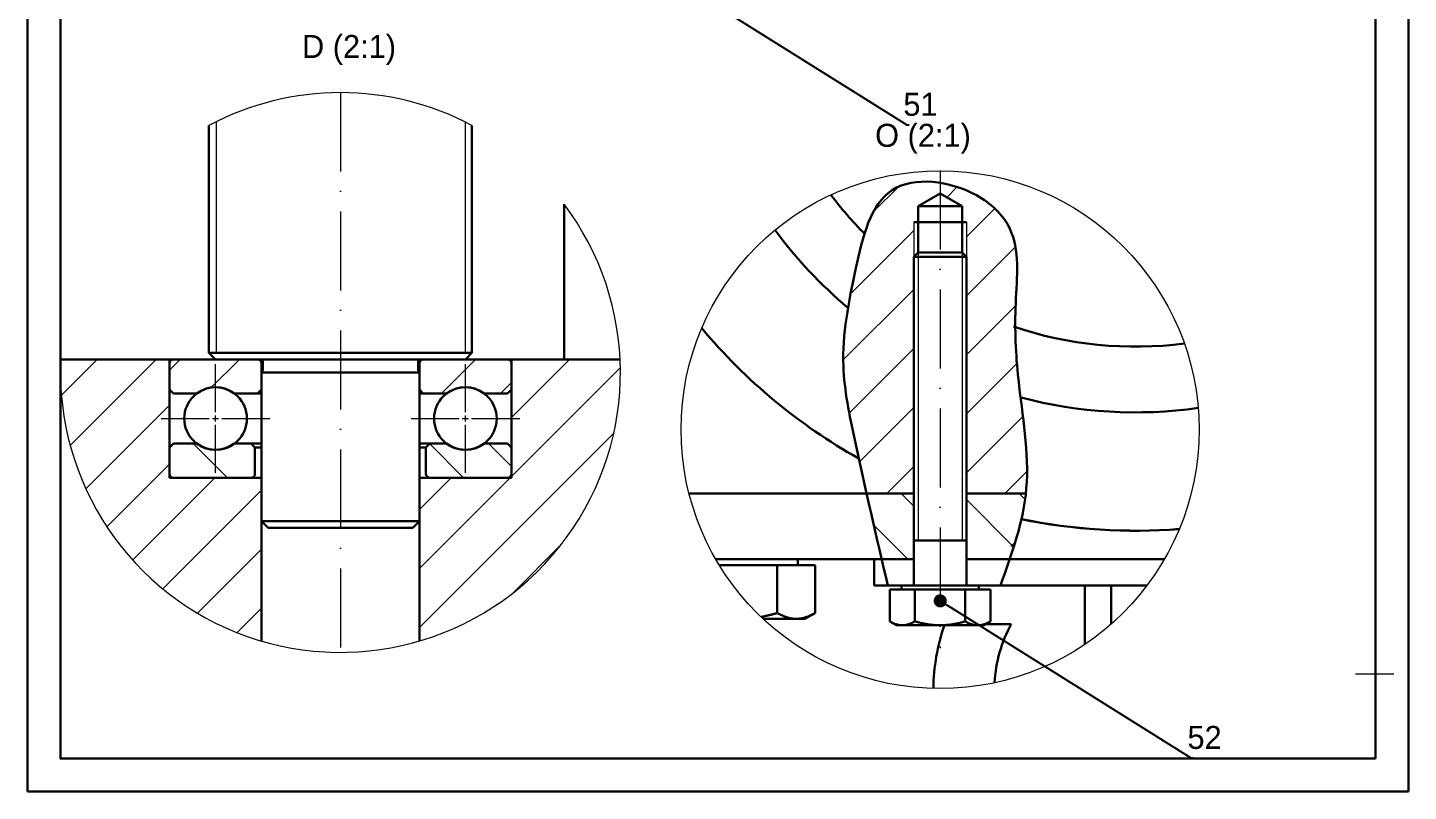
# Model space of a CAD drawing. Header units: millimetres. Extents: x 587 to 10361, y -8386 to 1488.
# Drawn here: x 4788 to 4998, y 306.8 to 423 of the extents above; entities that cross this region are included whole.
import ezdxf
from ezdxf import colors
from ezdxf.entities.mleader import LeaderData, LeaderLine
from ezdxf.math import Vec2, Vec3

# ---------------------------------------------------------------- set-up
doc = ezdxf.new("R2010")
doc.units = ezdxf.units.MM
doc.linetypes.add('ACAD_ISO10W100', pattern=[18, 12, -3, 0, -3])
for name, color, linetype, lineweight in [('Cienka', 30, 'Continuous', 0), ('Gruba', 7, 'Continuous', 30), ('Kreskowanie', 10, 'Continuous', 0), ('Przekrój', 50, 'Continuous', 15), ('Symetria', 210, 'ACAD_ISO10W100', 0), ('Widoczne (ISO)', 7, 'Continuous', 30), ('Wymiar', 3, 'Continuous', 20)]:
    doc.layers.add(name, color=color, linetype=linetype, lineweight=lineweight)
pattern_1 = [(45, (-4194.6175, -789.878), (-4.490128, 4.490128), [])]
pattern_2 = [(45, (-5997.423, 151.6016), (-4.490128, 4.490128), [])]

# ---------------------------------------------------------------- blocks, each defined once
blk = doc.blocks.new('*U176')
at = {"layer": 'Symetria', "color": 0, "transparency": 16777216}
for p, q in [((0, 0.9524), (0, 8.262)), ((-8.262, 0), (-0.9524, 0)), ((0.9524, 0), (8.262, 0)), ((0, -8.262), (0, -0.9524))]:
    blk.add_line(p, q, dxfattribs=at)
at = {"layer": 'Symetria', "color": 0, "linetype": 'Continuous', "transparency": 16777216}
for p, q in [((-0.4762, 0), (0.4762, 0)), ((0, -0.4762), (0, 0.4762))]:
    blk.add_line(p, q, dxfattribs=at)
blk = doc.blocks.new('*U177')
at = {"layer": 'Symetria', "color": 0, "transparency": 16777216}
for p, q in [((0, 0.9524), (0, 8.262)), ((-8.262, 0), (-0.9524, 0)), ((0.9524, 0), (8.262, 0)), ((0, -8.262), (0, -0.9524))]:
    blk.add_line(p, q, dxfattribs=at)
at = {"layer": 'Symetria', "color": 0, "linetype": 'Continuous', "transparency": 16777216}
for p, q in [((-0.4762, 0), (0.4762, 0)), ((0, -0.4762), (0, 0.4762))]:
    blk.add_line(p, q, dxfattribs=at)
blk = doc.blocks.new('_Dot')
at = {"color": 0, "linetype": 'ByBlock', "lineweight": -2}
blk.add_line((-0.5, 0), (-1, 0), dxfattribs=at)
at = {"color": 0, "linetype": 'ByBlock', "const_width": 0.5}
blk.add_lwpolyline([(-0.25, 0, 1), (0.25, 0, 1)], format="xyb", close=True, dxfattribs=at)
blk = doc.blocks.new('*U179')
at = {"layer": 'Symetria', "color": 0, "transparency": 16777216}
blk.add_line((0, 37.53), (0, -35.15), dxfattribs=at)

msp = doc.modelspace()

# ---------------------------------------------------------------- hatches: boundary and pattern name
at = {"layer": 'Kreskowanie'}
h = msp.add_hatch(dxfattribs=at)
h.set_pattern_fill('ANSI31', color=256, scale=2)
h.set_pattern_definition([(45, (-9524.959, -621.1254), (-4.490128, 4.490128), [])])
edge = h.paths.add_edge_path()
edge.add_line((4922.795, 388.141), (4922.795, 393.422))
edge.add_line((4922.795, 393.422), (4923.442, 393.422))
edge.add_line((4923.442, 393.422), (4923.442, 395.838))
edge.add_line((4923.442, 395.838), (4926.795, 397.774))
edge.add_line((4926.795, 397.774), (4930.149, 395.838))
edge.add_line((4930.149, 395.838), (4930.149, 393.422))
edge.add_line((4930.149, 393.422), (4930.795, 393.422))
edge.add_line((4930.795, 393.422), (4930.795, 388.141))
edge.add_line((4930.795, 388.141), (4930.795, 352.141))
edge.add_line((4930.795, 352.141), (4939.703, 352.141))
edge.add_spline(control_points=[(4935.982, 338.141), (4937.73, 343.011), (4941.389, 353.201), (4938.532, 367.941), (4937.966, 380.843), (4939.275, 391.812), (4931.291, 399.363), (4917.288, 401.134), (4913.684, 385.232), (4911.192, 372.851), (4913.58, 361.28), (4915.005, 354.847), (4915.616, 352.141)], knot_values=[3.6052037, 3.6052037, 3.6052037, 3.6052037, 7.4221687, 11.5919807, 14.4865787, 17.360027, 19.1201438, 22.3238248, 25.6028924, 29.360828, 32.196975, 34.2751177, 34.2751177, 34.2751177, 34.2751177], degree=3, periodic=0)
edge.add_line((4915.616, 352.141), (4922.795, 352.141))
edge.add_line((4922.795, 352.141), (4922.795, 388.141))
h = msp.add_hatch(dxfattribs=at)
h.set_pattern_fill('ANSI31', color=256, scale=2)
h.set_pattern_definition(pattern_1)
h.paths.add_polyline_path([(4809.6, 372.548), (4793.067, 372.548, 0.0117473), (4793.02, 370.548, 0.3328068), (4823.6, 329.693), (4823.6, 354.548), (4822, 354.548), (4809.6, 354.548)])
h = msp.add_hatch(dxfattribs=at)
h.set_pattern_fill('ANSI31', color=256, scale=0.2)
h.set_pattern_definition([(45, (-263.17486, 151.60156), (-0.44901281, 0.44901281), [])])
h.paths.add_polyline_path([(4823.6, 371.948, 0.4142418), (4823, 372.548), (4816.6, 372.548), (4810.2, 372.548, 0.4142136), (4809.6, 371.948), (4809.6, 367.957), (4810.2, 367.357), (4813.743, 367.357, -0.3333333), (4819.458, 367.357), (4823, 367.357), (4823.6, 367.957)], flags=17)
h.paths.add_polyline_path([(4823.6, 371.948, 0.4142418), (4823, 372.548), (4816.6, 372.548), (4810.2, 372.548, 0.4142136), (4809.6, 371.948), (4809.6, 367.957), (4810.2, 367.357), (4813.743, 367.357, -0.3333333), (4819.458, 367.357), (4823, 367.357), (4823.6, 367.957), (4823.6, 370.548)], flags=17)
h = msp.add_hatch(dxfattribs=at)
h.set_pattern_fill('ANSI31', color=256, scale=2)
h.set_pattern_definition(pattern_2)
h.paths.add_polyline_path([(4810.2, 372.548, 0.4141853), (4809.6, 371.948), (4809.6, 367.957), (4810.2, 367.357), (4813.743, 367.357, -0.3333333), (4819.458, 367.357), (4823, 367.357), (4823.6, 367.957), (4823.6, 371.948, 0.4142418), (4823, 372.548)])
h = msp.add_hatch(dxfattribs=at)
h.set_pattern_fill('ANSI31', color=256, scale=2)
h.set_pattern_definition(pattern_1)
h.paths.add_polyline_path([(4878.181, 370.548, 0.0117473), (4878.134, 372.548), (4861.6, 372.548), (4861.6, 359.138), (4861.6, 359.138), (4861.6, 355.148, -0.4141945), (4861, 354.548), (4849.2, 354.548), (4847.6, 354.548), (4847.6, 347.916), (4847.6, 329.693, 0.3328068)])
h = msp.add_hatch(dxfattribs=at)
h.set_pattern_fill('ANSI31', color=256, scale=2)
h.set_pattern_definition(pattern_2)
h.paths.add_polyline_path([(4847.6, 371.948), (4847.6, 367.957), (4848.2, 367.357), (4851.743, 367.357, -0.3333333), (4857.458, 367.357), (4861, 367.357), (4861.6, 367.957), (4861.6, 371.948, 0.4141691), (4861, 372.548), (4848.2, 372.548, 0.4142136)])
h = msp.add_hatch(dxfattribs=at)
h.set_pattern_fill('ANSI31', color=256, scale=2, angle=90)
h.set_pattern_definition([(135, (-5997.423, 151.6016), (-4.490128, -4.490128), [])])
h.paths.add_polyline_path([(4851.743, 359.738), (4849.2, 359.738), (4848.6, 359.138), (4848.6, 355.148, 0.4142136), (4849.2, 354.548), (4861, 354.548, 0.4142983), (4861.6, 355.148), (4861.6, 359.138), (4861, 359.738), (4857.458, 359.738, -0.3333333)])
h.paths.add_polyline_path([(4822.6, 359.138), (4822, 359.738), (4819.458, 359.738, -0.3333333), (4813.743, 359.738), (4810.2, 359.738), (4809.6, 359.138), (4809.6, 355.148, 0.4142136), (4810.2, 354.548), (4822, 354.548, 0.4142136), (4822.6, 355.148)])
h = msp.add_hatch(dxfattribs=at)
h.set_pattern_fill('ANSI31', color=256, scale=2, angle=90)
h.set_pattern_definition([(135, (-9524.959, -621.1254), (-4.490128, -4.490128), [])])
edge = h.paths.add_edge_path()
edge.add_line((4922.795, 352.141), (4915.603, 352.141))
edge.add_spline(control_points=[(4915.603, 352.141), (4916.356, 348.803), (4917.129, 345.471), (4917.909, 342.141)], knot_values=[2.0557405, 2.0557405, 2.0557405, 2.0557405, 7.1886732, 7.1886732, 7.1886732, 7.1886732], degree=3, periodic=0)
edge.add_line((4917.909, 342.141), (4922.795, 342.141))
edge.add_line((4922.795, 342.141), (4922.795, 352.141))
edge = h.paths.add_edge_path()
edge.add_spline(control_points=[(4937.363, 342.141), (4938.462, 345.448), (4939.409, 348.769), (4939.828, 352.141)], knot_values=[64.6803247, 64.6803247, 64.6803247, 64.6803247, 69.8451416, 69.8451416, 69.8451416, 69.8451416], degree=3, periodic=0)
edge.add_line((4939.828, 352.141), (4930.795, 352.141))
edge.add_line((4930.795, 352.141), (4930.795, 342.141))
edge.add_line((4930.795, 342.141), (4937.363, 342.141))

# ---------------------------------------------------------------- linework, layer by layer
at = {"layer": 'Cienka'}
for p, q in [((4816.758, 373.548), (4816.758, 408.732)), ((4854.6, 373.548), (4854.6, 408.654)), ((4922.795, 393.422), (4922.795, 388.141)), ((4930.795, 393.422), (4930.795, 388.141)), ((4923.442, 388.788), (4923.442, 344.998)), ((4930.149, 388.788), (4930.149, 344.998))]:
    msp.add_line(p, q, dxfattribs=at)
at = {"layer": 'Gruba'}
for p, q in [((4788.02, 306.819), (4788.02, 603.819)), ((4998.02, 603.819), (4998.02, 306.819)), ((4815.6, 408.139), (4815.6, 373.548)), ((4855.6, 408.139), (4855.6, 373.548)), ((4923.442, 395.838), (4926.795, 397.774)), ((4930.149, 395.838), (4926.795, 397.774)), ((4869.6, 396.181), (4869.6, 372.548)), ((4923.442, 395.838), (4923.442, 388.788)), ((4923.442, 395.838), (4930.149, 395.838)), ((4930.149, 388.788), (4930.149, 395.838)), ((4922.795, 393.422), (4923.442, 393.422)), ((4923.442, 393.422), (4930.149, 393.422)), ((4930.149, 393.422), (4930.795, 393.422)), ((4922.795, 388.141), (4923.442, 388.788)), ((4923.442, 388.788), (4930.149, 388.788)), ((4930.149, 388.788), (4930.795, 388.141)), ((4922.795, 388.141), (4922.795, 339.342)), ((4922.795, 388.141), (4930.795, 388.141)), ((4930.795, 339.342), (4930.795, 388.141)), ((4809.6, 372.548), (4793.067, 372.548)), ((4809.6, 354.548), (4809.6, 372.548)), ((4809.6, 372.548), (4810.2, 372.548)), ((4809.6, 371.948), (4809.6, 367.957)), ((4809.6, 371.948), (4809.6, 367.957)), ((4823, 372.548), (4810.2, 372.548)), ((4823, 372.548), (4810.2, 372.548)), ((4815.6, 373.548), (4855.6, 373.548)), ((4816.6, 372.548), (4815.6, 373.548)), ((4854.6, 372.548), (4816.6, 372.548)), ((4823, 372.548), (4848.2, 372.548)), ((4823.6, 367.957), (4823.6, 371.948)), ((4823.6, 367.957), (4823.6, 371.948)), ((4823.8, 372.148), (4823.8, 371.001)), ((4847.4, 372.148), (4847.4, 371.001)), ((4847.6, 371.948), (4847.6, 367.957)), ((4848.2, 372.548), (4861, 372.548)), ((4854.6, 372.548), (4855.6, 373.548)), ((4861, 372.548), (4854.6, 372.548)), ((4861, 372.548), (4861.6, 372.548)), ((4878.134, 372.548), (4861.6, 372.548)), ((4861.6, 372.548), (4861.6, 354.548)), ((4861.6, 354.548), (4861.6, 372.548)), ((4861.6, 372.548), (4878.134, 372.548)), ((4861.6, 367.957), (4861.6, 371.948)), ((4861.6, 367.957), (4861.6, 371.948)), ((4823.747, 370.801), (4823.6, 370.548)), ((4823.6, 370.548), (4847.6, 370.548)), ((4823.6, 370.548), (4823.6, 347.916)), ((4847.454, 370.801), (4847.6, 370.548)), ((4847.6, 370.548), (4847.6, 347.916)), ((4809.6, 367.957), (4810.2, 367.357)), ((4823, 367.357), (4823.6, 367.957)), ((4847.6, 367.957), (4848.2, 367.357)), ((4861, 367.357), (4861.6, 367.957)), ((4810.2, 367.357), (4813.743, 367.357)), ((4819.458, 367.357), (4823, 367.357)), ((4823, 367.357), (4823.6, 367.357)), ((4847.6, 367.357), (4848.2, 367.357)), ((4848.2, 367.357), (4851.743, 367.357)), ((4857.458, 367.357), (4861, 367.357)), ((4810.2, 359.738), (4809.6, 359.138)), ((4809.6, 359.138), (4809.6, 355.148)), ((4809.6, 359.138), (4809.6, 355.148)), ((4813.743, 359.738), (4810.2, 359.738)), ((4822, 359.738), (4819.458, 359.738)), ((4822.6, 359.138), (4822, 359.738)), ((4823.6, 359.738), (4822, 359.738)), ((4822.6, 355.148), (4822.6, 359.138)), ((4823.6, 359.138), (4822.6, 359.138)), ((4849.2, 359.738), (4847.6, 359.738)), ((4848.6, 359.138), (4847.6, 359.138)), ((4849.2, 359.738), (4848.6, 359.138)), ((4848.6, 359.138), (4848.6, 355.148)), ((4851.743, 359.738), (4849.2, 359.738)), ((4861, 359.738), (4857.458, 359.738)), ((4861.6, 359.138), (4861, 359.738)), ((4861.6, 355.148), (4861.6, 359.138)), ((4861.6, 355.148), (4861.6, 359.138)), ((4823.6, 354.548), (4809.6, 354.548)), ((4810.2, 354.548), (4822, 354.548)), ((4810.2, 354.548), (4822, 354.548)), ((4823.6, 354.548), (4822, 354.548)), ((4823.6, 329.693), (4823.6, 354.548)), ((4861.6, 354.548), (4847.6, 354.548)), ((4847.6, 354.548), (4847.6, 329.693)), ((4849.2, 354.548), (4847.6, 354.548)), ((4847.6, 329.693), (4847.6, 354.548)), ((4847.6, 354.548), (4861.6, 354.548)), ((4849.2, 354.548), (4861, 354.548)), ((4849.2, 354.548), (4861, 354.548)), ((4915.603, 352.141), (4888.614, 352.141)), ((4888.614, 352.141), (4915.603, 352.141)), ((4915.603, 352.141), (4922.795, 352.141)), ((4930.795, 352.141), (4939.828, 352.141)), ((4823.6, 347.916), (4847.6, 347.916)), ((4824.6, 346.916), (4823.6, 347.916)), ((4846.6, 346.916), (4824.6, 346.916)), ((4846.6, 346.916), (4847.6, 347.916)), ((4922.795, 344.998), (4930.795, 344.998)), ((4892.685, 342.141), (4922.795, 342.141)), ((4905.175, 341.213), (4905.175, 342.141)), ((4916.795, 342.141), (4916.795, 338.141)), ((4930.795, 342.141), (4960.906, 342.141)), ((4958.257, 338.141), (4916.795, 338.141)), ((4920.915, 337.523), (4920.915, 338.141)), ((4922.795, 339.342), (4922.795, 338.141)), ((4930.795, 339.342), (4930.795, 338.141)), ((4932.675, 337.523), (4932.675, 338.141)), ((4948.795, 338.141), (4948.795, 329.172)), ((4952.795, 332.255), (4952.795, 338.141)), ((4937.621, 332.276), (4933.751, 332.276)), ((4998.02, 306.819), (4788.02, 306.819))]:
    msp.add_line(p, q, dxfattribs=at)
msp.add_lwpolyline([(4993.02, 311.819), (4793.02, 311.819), (4793.02, 598.819), (4993.02, 598.819)], close=True, dxfattribs=at)
for centre in [(4816.6, 363.548), (4854.6, 363.548)]:
    msp.add_circle(centre, 4.762, dxfattribs=at)
for centre, radius, start, end in [((4956.504, 432.483), 58, 216.99808, 224.78387), ((4956.504, 432.483), 68, 216.29917, 229.99039), ((4956.504, 432.483), 86.01, 219.92497, 240.7078), ((4956.504, 432.483), 58, 251.33486, 277.37524), ((4810.2, 371.948), 0.6, 90, 180), ((4823, 371.948), 0.6, 0, 90), ((4823.4, 372.148), 0.4, 0, 90), ((4847.8, 372.148), 0.4, 90, 180), ((4848.2, 371.948), 0.6, 90, 180), ((4861, 371.948), 0.6, 0, 90), ((4823.4, 371.001), 0.4, 330, 0), ((4847.8, 371.001), 0.4, 180, 210), ((4816.6, 363.548), 4.762, 53.1301, 126.8699), ((4854.6, 363.548), 4.762, 53.1301, 126.8699), ((4956.504, 432.483), 68, 255.19382, 278.07415), ((4816.6, 363.548), 4.762, 233.1301, 306.8699), ((4854.6, 363.548), 4.762, 233.1301, 306.8699), ((4810.2, 355.148), 0.6, 180, 270), ((4822, 355.148), 0.6, 270, 0), ((4849.2, 355.148), 0.6, 180, 270), ((4861, 355.148), 0.6, 270, 0), ((4956.504, 432.483), 86.01, 258.3438, 274.44835), ((4956.504, 432.483), 86, 258.34396, 274.45182), ((4956.295, 322.141), 30.52, 160.93355, 179.38117), ((4956.295, 322.141), 21.247, 151.51055, 176.76812)]:
    msp.add_arc(centre, radius, start, end, dxfattribs=at)
msp.add_spline([(4918.847, 338.141), (4913.813, 360.31), (4912.09, 371.523), (4914.005, 386.432), (4919.548, 398.319), (4932.337, 397.505), (4937.344, 392.555), (4938.3, 381.101), (4938.703, 369.53), (4939.913, 352.894), (4935.982, 338.141)], degree=3, dxfattribs=at)
at = {"layer": 'Przekrój'}
msp.add_circle((4926.795, 361.855), 39.398, dxfattribs=at)
for start, end in [(61.98523, 118.01477), (177.30783, 37.01399)]:
    msp.add_arc((4835.6, 370.548), 42.58, start, end, dxfattribs=at)
at = {"layer": 'Symetria'}
msp.add_line((4835.6, 413.128), (4835.6, 327.967), dxfattribs=at)
at = {"layer": 'Widoczne (ISO)'}
for p, q in [((4902.043, 341.213), (4893.238, 341.213)), ((4902.043, 341.213), (4902.043, 333.957)), ((4907.791, 341.213), (4902.043, 341.213)), ((4907.791, 341.213), (4907.791, 333.957)), ((4919.132, 337.523), (4922.963, 337.523)), ((4919.132, 337.523), (4919.132, 332.685)), ((4922.963, 337.523), (4922.963, 332.685)), ((4922.963, 337.523), (4930.627, 337.523)), ((4930.627, 337.523), (4930.627, 332.685)), ((4930.627, 337.523), (4934.459, 337.523)), ((4934.459, 337.523), (4934.459, 332.685)), ((4906.251, 333.068), (4907.791, 333.957)), ((4904.917, 333.068), (4899.898, 333.068)), ((4906.251, 333.068), (4904.917, 333.068)), ((4920.158, 332.092), (4919.132, 332.685)), ((4920.158, 332.092), (4921.047, 332.092)), ((4921.047, 332.092), (4926.795, 332.092)), ((4926.795, 332.092), (4932.543, 332.092)), ((4932.543, 332.092), (4933.432, 332.092)), ((4933.432, 332.092), (4934.459, 332.685))]:
    msp.add_line(p, q, dxfattribs=at)
for points, weights in [([(4902.043, 333.957), (4900.753, 333.584), (4899.576, 333.372)], [1, 1.01555567678, 1.0183604622]), ([(4904.917, 333.068), (4903.583, 333.068), (4902.043, 333.957)], [1, 1.0379548493, 1]), ([(4907.791, 333.957), (4906.251, 333.068), (4904.917, 333.068)], [1, 1.0379548493, 1]), ([(4919.132, 332.685), (4920.158, 332.092), (4921.047, 332.092)], [1, 1.0379548493, 1]), ([(4921.047, 332.092), (4921.937, 332.092), (4922.963, 332.685)], [1, 1.0379548493, 1]), ([(4922.963, 332.685), (4925.017, 332.092), (4926.795, 332.092)], [1, 1.0379548493, 1]), ([(4926.795, 332.092), (4928.574, 332.092), (4930.627, 332.685)], [1, 1.0379548493, 1]), ([(4930.627, 332.685), (4931.654, 332.092), (4932.543, 332.092)], [1, 1.0379548493, 1]), ([(4932.543, 332.092), (4933.432, 332.092), (4934.459, 332.685)], [1, 1.0379548493, 1])]:
    msp.add_rational_spline(points, weights, degree=2, dxfattribs=at)
at = {"layer": 'Wymiar'}
msp.add_line((4989.969, 324.711), (4995.793, 324.711), dxfattribs=at)

# ---------------------------------------------------------------- block references
at = {"layer": 'Symetria'}
for name, p in [('*U179', (4926.795, 363.742)), ('*U176', (4816.6, 363.548)), ('*U177', (4854.6, 363.548))]:
    msp.add_blockref(name, p, dxfattribs=at)

# ---------------------------------------------------------------- texts
at = {"layer": 'Wymiar', "char_height": 3.5}
for s, width, insert, attachment_point in [('D (2:1)', 27.91536, (4829.748, 421.902), 1), ('51', 6.18482, (4926.415, 413.104), 3), ('O (2:1)', 27.91536, (4916.914, 408.385), 1), ('52', 6.18482, (4969.625, 316.784), 3)]:
    msp.add_mtext_dynamic_manual_height_columns(s, width=width, gutter_width=12.5, heights=[0], dxfattribs=dict(at, insert=insert, attachment_point=attachment_point))

# ---------------------------------------------------------------- leaders
at = {"layer": 'Wymiar'}
ml = msp.add_multileader_mtext('Standard', dxfattribs=at)
ml.set_content('', color=256)
ml.set_leader_properties()
ml.set_arrow_properties(name='DOT')
ml.build(insert=Vec2(0, 0))
ml.multileader.update_dxf_attribs({"text_right_attachment_type": 6, "dogleg_length": 0.36, "arrow_head_size": 2})
ctx = ml.context
ctx.base_point, ctx.char_height, ctx.arrow_head_size, ctx.landing_gap_size, ctx.plane_origin = Vec3(4922.078, 408.229), 0.18, 2, 0.09, Vec3(4894.429, 382.268)
ctx.right_attachment = 6
notes = []
notes.append((ctx, [(0, (1, 1, 0), (4921.718, 408.229), (1, 0), 0.36, [(0, [(4883.612, 432.122)], 0, [])])]))
ctx.mtext.insert, ctx.mtext.flow_direction = Vec3(4922.168, 408.319), 5
ml = msp.add_multileader_mtext('Standard', dxfattribs=at)
ml.set_content('', color=256)
ml.set_leader_properties()
ml.set_arrow_properties(name='DOT')
ml.build(insert=Vec2(0, 0))
ml.multileader.update_dxf_attribs({"text_right_attachment_type": 6, "dogleg_length": 0.36, "arrow_head_size": 2})
ctx = ml.context
ctx.base_point, ctx.char_height, ctx.arrow_head_size, ctx.landing_gap_size, ctx.plane_origin = Vec3(4965.287, 311.909), 0.18, 2, 0.09, Vec3(4937.638, 285.948)
ctx.right_attachment = 6
notes.append((ctx, [(0, (1, 1, 0), (4964.927, 311.909), (1, 0), 0.36, [(0, [(4926.822, 335.802)], 0, [])])]))
ctx.mtext.insert, ctx.mtext.flow_direction = Vec3(4965.377, 311.999), 5
for ctx, leaders in notes:
    for number, flags, end, landing, length, lines in leaders:
        leader = LeaderData()
        leader.index, (leader.has_last_leader_line, leader.has_dogleg_vector, leader.attachment_direction) = number, flags
        leader.last_leader_point, leader.dogleg_vector, leader.dogleg_length = Vec3(end), Vec3(landing), length
        for number, points, colour, breaks in lines:
            line = LeaderLine()
            line.index, line.vertices, line.color, line.breaks = number, Vec3.list(points), colors.encode_raw_color(colour), breaks
            leader.lines.append(line)
        ctx.leaders.append(leader)

doc.saveas('drawing.dxf')
